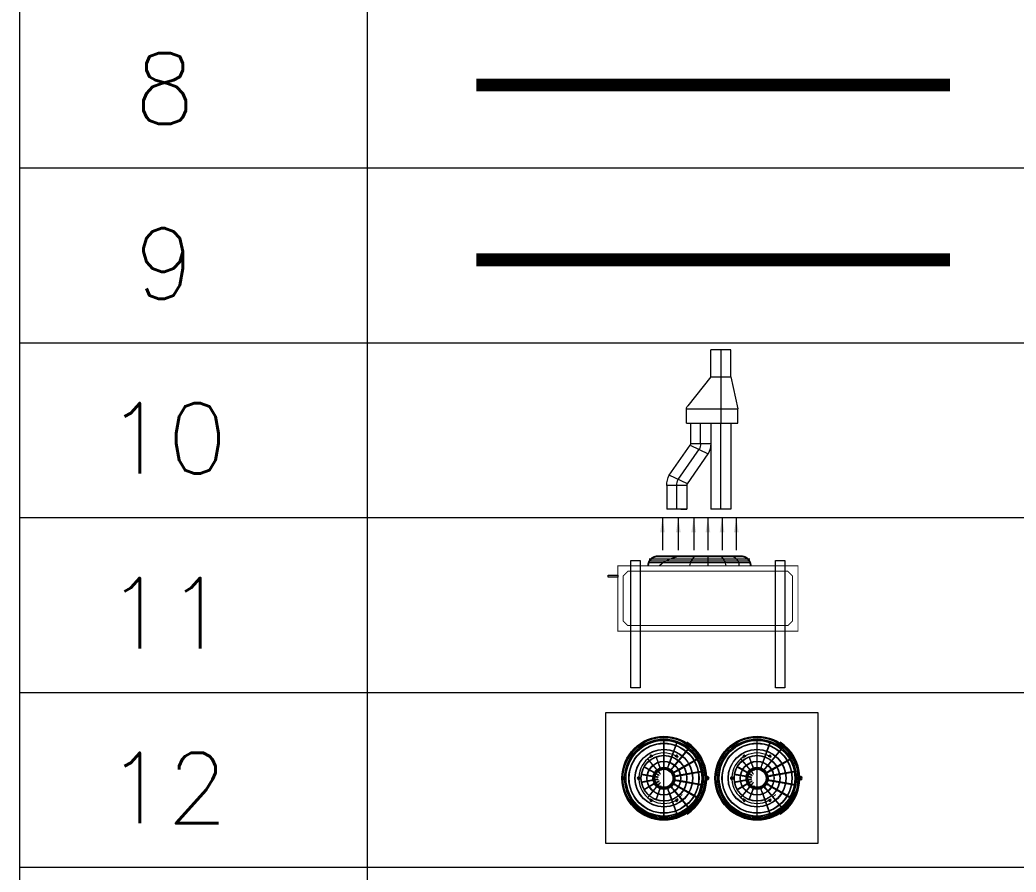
# Model space of a CAD drawing. Extents: x 3505867 to 4040009, y -660366 to -590408.
# Drawn here: x 3522476 to 3524136, y -624510 to -623090 of the extents above; entities that cross this region are included whole.
import ezdxf

# ---------------------------------------------------------------- set-up
doc = ezdxf.new("R2010")
doc.units = 0
doc.header["$LTSCALE"] = 6
doc.header["$MEASUREMENT"] = 0
doc.linetypes.add('ACAD_ISO04W100', pattern=[30, 24, -3, 0, -3])
doc.linetypes.add('CONTINU', pattern=[0])
for name, color, linetype, lineweight in [('0-1 AC VRV ODU', 232, 'CONTINUOUS', 0), ('1Y-JOINT', 1, 'CONTINUOUS', 0), ('AC CKT-8', 110, 'CONTINUOUS', 0), ('axes', 40, 'ACAD_ISO04W100', 0), ('ELE-LIGHTING WIRRING', 7, 'CONTINUOUS', 0), ('HTL-AC UNIT', 5, 'CONTINUOUS', 0), ('HTL-COPPER PIPE', 6, 'CONTINUOUS', 0), ('M-VRF- CKT', 5, 'CONTINUOUS', 0), ('MEP_HVAC_DRAIN_PIPE', 7, 'CONTINUOUS', 0), ('MEP_HVAC_VRF_COPPER_PIPE', 6, 'CONTINUOUS', 0), ('vrf', 6, 'CONTINUOUS', 0), ('VRV ODU', 30, 'CONTINUOUS', 0)]:
    doc.layers.add(name, color=color, linetype=linetype, lineweight=lineweight)
doc.styles.add('ROMANS', font='romans.shx')
doc.styles.get("Standard").update_dxf_attribs({"font": 'SIMPLEX'})
doc.dimstyles.new('AC DIM', dxfattribs={"dimtxt": 200, "dimasz": 200, "dimexe": 0.18, "dimexo": 50, "dimgap": 50, "dimtad": 1, "dimdec": 0, "dimzin": 12, "dimdsep": 46, "dimtxsty": 'ROMANS', "dimcen": 0, "dimclrt": 7, "dimadec": 0, "dimazin": 0, "dimtfac": 1, "dimtdec": 0, "dimtix": 1, "dimtofl": 0, "dimtmove": 0, "dimatfit": 3, "dimfxl": 1, "dimtolj": 1, "dimtzin": 12, "dimarcsym": 0})

# ---------------------------------------------------------------- blocks, each defined once
blk = doc.blocks.new('Y-JOINT')
at = {"layer": '1Y-JOINT', "extrusion": (7.0061e-12, -6.61628e-05, 1)}
for p, q in [((416463.1, -2646.1, 0), (416247.1, -2646.1, 0)), ((416247.1, -2646.1, 0), (416247.1, -2696.7, 0)), ((416463.1, -2757.4, 0), (416463.1, -2628.5, 0)), ((416463.1, -2628.5, 0), (416499.1, -2628.5, 0)), ((416499.1, -2757.4, 0), (416499.1, -2628.5, 0)), ((416579.1, -2646.1, 0), (416499.1, -2628.5, 0)), ((416247.1, -2671.4, 0), (416463.1, -2671.4, 0)), ((416463.1, -2696.7, 0), (416247.1, -2696.7, 0)), ((416411.9, -2747.3, 0), (416411.9, -2696.7, 0)), ((416463.1, -2696.7, 0), (416411.9, -2696.7, 0)), ((416579.1, -2696.7, 0), (416506, -2754.1, 0)), ((416310.3, -2755.2, 0), (416385.8, -2702.8, 0)), ((416408, -2748.2, 0), (416385.8, -2702.8, 0)), ((416411.9, -2722, 0), (416463.1, -2722, 0)), ((416321.4, -2777.9, 0), (416398.7, -2724.6, 0)), ((416463.1, -2747.3, 0), (416411.9, -2747.3, 0)), ((416306.4, -2756.1, 0), (416247.1, -2756.1, 0)), ((416247.1, -2771.6, 0), (416247.1, -2756.1, 0)), ((416247.1, -2756.1, 0), (416247.1, -2806.7, 0)), ((416306.4, -2756.1, 0), (416306.4, -2806.7, 0)), ((416310.3, -2755.2, 0), (416332.5, -2800.7, 0)), ((416332.5, -2800.7, 0), (416408, -2748.2, 0)), ((416463.1, -2757.4, 0), (416499.1, -2757.4, 0)), ((416247.1, -2781.4, 0), (416306.4, -2781.4, 0)), ((416306.4, -2806.7, 0), (416247.1, -2806.7, 0))]:
    blk.add_line(p, q, dxfattribs=at)
at = {"layer": '1Y-JOINT', "extrusion": (6.9964e-12, -6.61628e-05, 1)}
for p, q in [((416579.1, -2646.1, 0), (416647.1, -2646.1, 0)), ((416647.1, -2646.1, 0), (416647.1, -2696.7, 0)), ((416647.1, -2671.4, 0), (416463.1, -2671.4, 0)), ((416579.1, -2696.7, 0), (416647.1, -2696.7, 0))]:
    blk.add_line(p, q, dxfattribs=at)
at = {"layer": '1Y-JOINT'}
blk.add_line((416579.1, -2696.7, 0), (416579.1, -2646.1, 0), dxfattribs=at)
at = {"layer": '1Y-JOINT', "extrusion": (7.0061e-12, -6.61628e-05, 1)}
for centre, radius, start, end in [((416411.9, -2756.2, 0.2), 59.5, 90, 116.0671), ((416411.9, -2756.2, 0.2), 34.2, 90, 116.0671), ((416411.9, -2756.2, 0.2), 8.85, 90, 116.0671), ((416306.4, -2747.3, 0.2), 8.85, 270, 296.0671), ((416499.1, -2748.6, 0.2), 8.85, 270, 321.3789), ((416306.4, -2747.3, 0.2), 34.2, 270, 296.0671), ((416306.4, -2747.3, 0.2), 59.5, 270, 296.0671)]:
    blk.add_arc(centre, radius, start, end, dxfattribs=at)
blk = doc.blocks.new('A$C4D743431')
at = {"layer": 'AC CKT-8', "xscale": 0.933787291884793, "yscale": 0.933787291884793, "zscale": 0.933787291884793, "rotation": 359.9999939263457}
blk.add_blockref('Y-JOINT', (-389059.7, 2494.6, 0), dxfattribs=at)
blk = doc.blocks.new('G$C4406566D')
at = {"layer": 'M-VRF- CKT', "xscale": 0.8031807735897878, "yscale": 0.8031807735897878, "zscale": 0.8031807735897878, "rotation": 180}
blk.add_blockref('A$C4D743431', (-224.2, -88.8, 0), dxfattribs=at)
blk.add_blockref('A$C4D743431', (-224.2, -88.8, 0), dxfattribs=at)
blk = doc.blocks.new('G$C186CAD5F')
at = {"layer": 'vrf', "color": 3, "xscale": 8.96419313933734, "yscale": 8.96419313933734, "zscale": 8.96419313933734, "rotation": 270.0000005682937}
blk.add_blockref('G$C4406566D', (796, -2010, 0), dxfattribs=at)
blk = doc.blocks.new('F')
at = {"layer": '0-1 AC VRV ODU', "color": 8}
for p, q in [((-0.19, 12.4), (-0.19, 4.8)), ((-0.11, -9.81), (-0.11, 9.77)), ((-0.03, 4.8), (-0.03, 12.4)), ((4.06, 11.68), (1.46, 4.53)), ((1.61, 4.48), (4.21, 11.62)), ((7.81, 9.54), (2.97, 3.78)), ((-2.66, 6.84), (-1.13, 2.63)), ((-1.04, 2.66), (-2.57, 6.87)), ((3.09, 3.67), (7.93, 9.44)), ((-6.47, 3.6), (-2.59, 1.36)), ((-2.55, 1.44), (-6.43, 3.68)), ((-4.85, 5.56), (-1.97, 2.12)), ((-1.9, 2.19), (-4.78, 5.62)), ((-1.67, 4.03), (-1.51, 3.59)), ((-1.36, 3.64), (-1.52, 4.09)), ((-1.51, 3.59), (-1.38, 3.24)), ((-1.23, 3.29), (-1.36, 3.64)), ((-1.14, 3.03), (-1.2, 3.2)), ((-0.19, 4.8), (-0.19, 4.42)), ((-0.19, 4.32), (-0.19, 3.85)), ((-0.19, 3.85), (-0.19, 3.47)), ((-0.19, 3.37), (-0.19, 3.2)), ((-0.03, 4.42), (-0.03, 4.8)), ((-0.03, 3.85), (-0.03, 4.32)), ((-0.03, 3.47), (-0.03, 3.85)), ((-0.03, 3.2), (-0.03, 3.37)), ((0.97, 3.2), (0.91, 3.03)), ((1.14, 3.64), (1.01, 3.29)), ((1.3, 4.09), (1.14, 3.64)), ((1.16, 3.24), (1.28, 3.59)), ((1.28, 3.59), (1.45, 4.03)), ((1.46, 4.53), (1.33, 4.18)), ((1.48, 4.13), (1.61, 4.48)), ((2.62, 3.36), (2.37, 3.07)), ((2.5, 2.97), (2.74, 3.26)), ((2.97, 3.78), (2.68, 3.43)), ((2.8, 3.33), (3.09, 3.67)), ((10.6, 6.26), (4.08, 2.49)), ((4.16, 2.36), (10.68, 6.12)), ((-7.33, 1.21), (-2.96, 0.44)), ((-2.94, 0.53), (-7.31, 1.3)), ((-2.96, 0.44), (-2.7, 0.39)), ((-2.68, 0.48), (-2.94, 0.53)), ((-2.64, 0.38), (-2.36, 0.33)), ((-2.35, 0.42), (-2.62, 0.47)), ((-2.59, 1.36), (-2.4, 1.25)), ((-2.36, 1.33), (-2.55, 1.44)), ((-2.36, 0.33), (-2.15, 0.29)), ((-2.35, 1.22), (-2.11, 1.08)), ((-2.13, 0.38), (-2.35, 0.42)), ((-2.06, 1.16), (-2.3, 1.3)), ((-2.11, 1.08), (-1.92, 0.97)), ((-2.09, 0.28), (-1.99, 0.26)), ((-1.97, 0.36), (-2.07, 0.37)), ((-1.87, 1.05), (-2.06, 1.16)), ((-1.97, 2.12), (-1.83, 1.95)), ((-1.93, 0.25), (-1.9, 0.25)), ((-1.88, 0.34), (-1.91, 0.35)), ((-1.76, 2.02), (-1.9, 2.19)), ((-1.9, 0.25), (-1.88, 0.34)), ((-1.87, 0.94), (-1.78, 0.89)), ((-1.73, 0.97), (-1.82, 1.02)), ((-1.79, 1.91), (-1.61, 1.7)), ((-1.73, 0.86), (-1.7, 0.84)), ((-1.54, 1.76), (-1.72, 1.97)), ((-1.7, 0.84), (-1.65, 0.93)), ((-1.65, 0.93), (-1.68, 0.94)), ((-1.61, 1.7), (-1.47, 1.53)), ((-1.4, 1.59), (-1.54, 1.76)), ((-1.43, 1.48), (-1.37, 1.4)), ((-1.29, 1.46), (-1.36, 1.54)), ((-1.35, 3.14), (-1.29, 2.98)), ((-1.33, 1.36), (-1.31, 1.34)), ((-1.31, 1.34), (-1.24, 1.4)), ((-1.24, 1.4), (-1.26, 1.42)), ((-1.25, 2.88), (-1.24, 2.84)), ((-1.24, 2.84), (-1.09, 2.89)), ((-1.13, 2.63), (-1.05, 2.42)), ((-1.09, 2.89), (-1.1, 2.94)), ((-0.96, 2.46), (-1.04, 2.66)), ((-0.19, 3.1), (-0.19, 3.05)), ((-0.19, 3.05), (-0.03, 3.05)), ((-0.03, 3.05), (-0.03, 3.1)), ((0.88, 2.94), (0.86, 2.89)), ((0.86, 2.89), (1.01, 2.84)), ((1.01, 2.84), (1.03, 2.88)), ((1.06, 2.98), (1.12, 3.14)), ((1.83, 2.42), (1.8, 2.38)), ((1.8, 2.38), (1.92, 2.28)), ((2.01, 2.63), (1.89, 2.49)), ((1.92, 2.28), (1.95, 2.32)), ((2.02, 2.39), (2.13, 2.53)), ((2.37, 3.07), (2.07, 2.71)), ((2.19, 2.61), (2.5, 2.97)), ((2.55, 1.61), (2.5, 1.58)), ((2.5, 1.58), (2.58, 1.45)), ((2.58, 1.45), (2.63, 1.47)), ((2.79, 1.75), (2.63, 1.66)), ((2.71, 1.52), (2.87, 1.61)), ((3.28, 2.03), (2.87, 1.8)), ((2.94, 0.6), (2.9, 0.59)), ((2.9, 0.59), (2.92, 0.44)), ((2.92, 0.44), (2.97, 0.44)), ((2.95, 1.66), (3.36, 1.89)), ((3.22, 0.65), (3.04, 0.62)), ((3.07, 0.46), (3.24, 0.49)), ((3.61, 2.22), (3.28, 2.03)), ((3.78, 0.75), (3.31, 0.67)), ((3.34, 0.51), (3.81, 0.59)), ((3.36, 1.89), (3.69, 2.08)), ((4.08, 2.49), (3.69, 2.27)), ((3.77, 2.13), (4.16, 2.36)), ((4.15, 0.81), (3.78, 0.75)), ((3.81, 0.59), (4.18, 0.66)), ((4.69, 0.91), (4.24, 0.83)), ((4.27, 0.67), (4.71, 0.75)), ((12.1, 2.22), (4.69, 0.91)), ((4.71, 0.75), (12.13, 2.06)), ((-2.96, -0.47), (-7.33, -1.24)), ((-7.31, -1.34), (-2.94, -0.57)), ((-2.63, -1.42), (-6.47, -3.64)), ((-6.43, -3.72), (-2.58, -1.5)), ((-2, -2.2), (-4.85, -5.6)), ((-4.78, -5.66), (-1.93, -2.26)), ((-2.7, -0.43), (-2.96, -0.47)), ((-2.94, -0.57), (-2.68, -0.52)), ((-1.14, -2.71), (-2.66, -6.88)), ((-2.36, -0.37), (-2.64, -0.42)), ((-2.4, -1.29), (-2.63, -1.42)), ((-2.62, -0.51), (-2.35, -0.46)), ((-2.58, -1.5), (-2.35, -1.37)), ((-2.57, -6.91), (-1.05, -2.74)), ((-2.15, -0.33), (-2.36, -0.37)), ((-2.35, -0.46), (-2.13, -0.42)), ((-2.11, -1.12), (-2.35, -1.26)), ((-2.3, -1.34), (-2.06, -1.2)), ((-1.92, -1.01), (-2.11, -1.12)), ((-1.99, -0.3), (-2.09, -0.32)), ((-2.07, -0.41), (-1.97, -0.39)), ((-2.06, -1.2), (-1.87, -1.09)), ((-1.83, -1.99), (-2, -2.2)), ((-1.9, -0.29), (-1.93, -0.29)), ((-1.93, -2.26), (-1.76, -2.05)), ((-1.91, -0.38), (-1.88, -0.38)), ((-1.88, -0.38), (-1.9, -0.29)), ((-1.78, -0.93), (-1.87, -0.98)), ((-1.82, -1.06), (-1.73, -1.01)), ((-1.61, -1.73), (-1.79, -1.95)), ((-1.7, -0.88), (-1.73, -0.9)), ((-1.72, -2.01), (-1.54, -1.79)), ((-1.65, -0.96), (-1.7, -0.88)), ((-1.68, -0.98), (-1.65, -0.96)), ((-1.47, -1.57), (-1.61, -1.73)), ((-1.54, -1.79), (-1.4, -1.63)), ((-1.37, -1.44), (-1.43, -1.52)), ((-1.36, -1.58), (-1.29, -1.5)), ((-1.29, -3.01), (-1.35, -3.18)), ((-1.31, -1.37), (-1.33, -1.4)), ((-1.24, -1.43), (-1.31, -1.37)), ((-1.26, -1.46), (-1.24, -1.43)), ((-1.24, -2.87), (-1.25, -2.92)), ((-1.09, -2.93), (-1.24, -2.87)), ((-1.2, -3.23), (-1.14, -3.07)), ((-1.05, -2.46), (-1.14, -2.71)), ((-1.1, -2.97), (-1.09, -2.93)), ((-1.05, -2.74), (-0.96, -2.49)), ((-0.19, -3.09), (-0.19, -3.14)), ((-0.03, -3.09), (-0.19, -3.09)), ((-0.03, -3.14), (-0.03, -3.09)), ((1.01, -2.87), (0.86, -2.93)), ((0.86, -2.93), (0.88, -2.97)), ((0.91, -3.07), (0.97, -3.23)), ((1.03, -2.92), (1.01, -2.87)), ((1.12, -3.18), (1.06, -3.01)), ((1.92, -2.32), (1.8, -2.42)), ((1.8, -2.42), (1.83, -2.46)), ((1.89, -2.53), (2.01, -2.67)), ((1.95, -2.36), (1.92, -2.32)), ((2.13, -2.57), (2.02, -2.43)), ((2.07, -2.75), (2.38, -3.11)), ((2.5, -3), (2.19, -2.64)), ((2.38, -3.11), (2.62, -3.39)), ((2.58, -1.48), (2.5, -1.62)), ((2.5, -1.62), (2.55, -1.65)), ((2.74, -3.29), (2.5, -3)), ((2.63, -1.51), (2.58, -1.48)), ((2.63, -1.7), (2.79, -1.78)), ((2.87, -1.65), (2.71, -1.56)), ((2.87, -1.83), (3.28, -2.07)), ((2.92, -0.47), (2.9, -0.63)), ((2.9, -0.63), (2.94, -0.64)), ((2.97, -0.48), (2.92, -0.47)), ((3.36, -1.93), (2.95, -1.7)), ((3.04, -0.66), (3.22, -0.69)), ((3.24, -0.53), (3.07, -0.5)), ((3.28, -2.07), (3.61, -2.26)), ((3.31, -0.7), (3.78, -0.79)), ((3.8, -0.63), (3.34, -0.55)), ((3.69, -2.12), (3.36, -1.93)), ((3.69, -2.31), (4.08, -2.53)), ((4.16, -2.39), (3.77, -2.17)), ((3.78, -0.79), (4.15, -0.85)), ((4.18, -0.69), (3.8, -0.63)), ((4.08, -2.53), (10.6, -6.3)), ((10.68, -6.16), (4.16, -2.39)), ((4.25, -0.87), (4.69, -0.95)), ((4.71, -0.79), (4.27, -0.71)), ((4.69, -0.95), (12.1, -2.25)), ((12.13, -2.1), (4.71, -0.79)), ((-1.51, -3.62), (-1.67, -4.07)), ((-1.52, -4.12), (-1.36, -3.68)), ((-1.38, -3.27), (-1.51, -3.62)), ((-1.36, -3.68), (-1.23, -3.33)), ((-0.19, -3.23), (-0.19, -3.41)), ((-0.19, -3.51), (-0.19, -3.98)), ((-0.19, -3.98), (-0.19, -4.36)), ((-0.19, -4.46), (-0.19, -4.91)), ((-0.19, -4.91), (-0.19, -12.44)), ((-0.03, -3.41), (-0.03, -3.23)), ((-0.03, -3.98), (-0.03, -3.51)), ((-0.03, -4.36), (-0.03, -3.98)), ((-0.03, -4.91), (-0.03, -4.46)), ((-0.03, -12.44), (-0.03, -4.91)), ((1.01, -3.33), (1.17, -3.77)), ((1.32, -3.72), (1.16, -3.27)), ((1.17, -3.77), (1.3, -4.12)), ((1.45, -4.07), (1.32, -3.72)), ((1.33, -4.22), (1.48, -4.64)), ((1.63, -4.58), (1.48, -4.16)), ((1.48, -4.64), (4.06, -11.71)), ((4.21, -11.66), (1.63, -4.58)), ((2.68, -3.47), (2.97, -3.81)), ((3.09, -3.71), (2.8, -3.37)), ((2.97, -3.81), (7.81, -9.58)), ((7.93, -9.48), (3.09, -3.71))]:
    blk.add_line(p, q, dxfattribs=at)
at = {"layer": '0-1 AC VRV ODU'}
for p, q in [((-4.37, 6.52), (-4.47, 6.89)), ((-3.92, 7.21), (-3.65, 6.94)), ((-3.47, 6.33), (-3.36, 6.31)), ((-3.19, 6.47), (-3.08, 6.45)), ((-2.9, 6.6), (-2.8, 6.57)), ((-2.61, 6.71), (-2.51, 6.68)), ((-2.56, 6.59), (-2.47, 6.33)), ((-2.39, 6.36), (-2.48, 6.62)), ((-2.31, 6.82), (-2.21, 6.78)), ((-2.01, 6.91), (-1.92, 6.87)), ((-1.71, 6.98), (-1.61, 6.94)), ((-1.4, 7.05), (-1.31, 7)), ((-1.09, 7.1), (-1, 7.04)), ((-0.78, 7.13), (-0.69, 7.07)), ((-0.47, 7.15), (-0.38, 7.09)), ((-0.16, 7.16), (-0.07, 7.1)), ((-0.16, 7.03), (-0.16, 6.75)), ((-0.07, 6.75), (-0.07, 7.03)), ((0.16, 7.16), (0.24, 7.09)), ((0.47, 7.14), (0.55, 7.07)), ((0.78, 7.11), (0.86, 7.03)), ((1.09, 7.06), (1.16, 6.98)), ((1.4, 7), (1.47, 6.92)), ((1.7, 6.93), (1.77, 6.85)), ((2.01, 6.84), (2.07, 6.76)), ((2.26, 6.62), (2.16, 6.35)), ((2.24, 6.33), (2.34, 6.59)), ((2.3, 6.74), (2.36, 6.66)), ((2.6, 6.63), (2.65, 6.54)), ((2.88, 6.51), (2.93, 6.41)), ((3.17, 6.37), (3.21, 6.28)), ((3.43, 6.94), (3.7, 7.21)), ((4.24, 6.89), (4.14, 6.52)), ((10.12, 6.59), (10.11, 6.41)), ((-6.5, 3.26), (-6.41, 3.3)), ((-6.35, 3.53), (-6.26, 3.57)), ((-6.24, 3.47), (-5.99, 3.33)), ((-6.19, 3.8), (-6.09, 3.84)), ((-5.95, 3.4), (-6.19, 3.54)), ((-6.02, 4.06), (-5.92, 4.1)), ((-5.84, 4.32), (-5.73, 4.35)), ((-5.64, 4.56), (-5.54, 4.59)), ((-5.44, 4.8), (-5.33, 4.82)), ((-5.28, 5.01), (-5.16, 5.03)), ((-5.09, 5.83), (-4.89, 5.6)), ((-5.03, 5.25), (-4.92, 5.26)), ((-4.82, 5.66), (-5.01, 5.89)), ((-4.76, 5.45), (-4.66, 5.46)), ((-4.52, 5.65), (-4.41, 5.65)), ((-4.27, 5.84), (-4.16, 5.83)), ((-4.01, 6.01), (-3.9, 6.01)), ((-3.74, 6.18), (-3.64, 6.16)), ((3.44, 6.22), (3.48, 6.12)), ((3.71, 6.06), (3.75, 5.96)), ((3.97, 5.89), (4, 5.79)), ((4.22, 5.7), (4.25, 5.6)), ((4.48, 5.54), (4.5, 5.43)), ((4.79, 5.89), (4.59, 5.66)), ((4.67, 5.6), (4.86, 5.83)), ((4.74, 5.31), (4.76, 5.2)), ((4.98, 5.08), (5, 4.97)), ((5.22, 4.83), (5.23, 4.72)), ((5.36, 4.63), (5.37, 4.53)), ((5.56, 4.39), (5.56, 4.28)), ((5.75, 4.14), (5.74, 4.03)), ((10.2, 6.02), (9.79, 5.78)), ((9.87, 5.66), (10.28, 5.9)), ((10.4, 6.14), (10.38, 5.96)), ((10.66, 5.67), (10.63, 5.5)), ((10.9, 5.2), (10.86, 5.02)), ((11.12, 4.71), (11.07, 4.54)), ((11.31, 4.22), (11.26, 4.05)), ((11.49, 3.72), (11.42, 3.55)), ((11.64, 3.21), (11.57, 3.04)), ((-8.27, 0.3), (-7.9, 0.39)), ((11.65, 2.13), (11.18, 2.05)), ((11.21, 1.9), (11.67, 1.99)), ((11.77, 2.69), (11.69, 2.53)), ((11.87, 2.17), (11.79, 2.01)), ((11.96, 1.64), (11.87, 1.49)), ((12.02, 1.12), (11.92, 0.97)), ((12.06, 0.59), (11.95, 0.44)), ((12.07, 0.05), (11.96, -0.09)), ((13.11, 0.68), (13.73, 0.51)), ((-7.9, -0.43), (-8.27, -0.33)), ((11.18, -2.08), (11.65, -2.17)), ((11.67, -2.02), (11.21, -1.94)), ((11.68, -3.1), (11.53, -3.21)), ((11.8, -2.58), (11.66, -2.7)), ((11.9, -2.06), (11.77, -2.18)), ((11.98, -1.54), (11.85, -1.66)), ((12.03, -1.01), (11.91, -1.14)), ((12.06, -0.48), (11.95, -0.61)), ((13.73, -0.55), (13.11, -0.72)), ((-6.46, -3.37), (-6.44, -3.27)), ((-6.31, -3.65), (-6.3, -3.54)), ((-5.99, -3.37), (-6.24, -3.51)), ((-6.19, -3.58), (-5.95, -3.44)), ((-6.15, -3.91), (-6.14, -3.81)), ((-5.97, -4.17), (-5.97, -4.07)), ((-5.78, -4.43), (-5.78, -4.32)), ((-5.59, -4.67), (-5.59, -4.56)), ((-5.38, -4.9), (-5.39, -4.8)), ((-5.15, -5.1), (-5.17, -4.99)), ((-4.89, -5.64), (-5.09, -5.87)), ((-5.01, -5.93), (-4.82, -5.7)), ((-4.9, -5.34), (-4.92, -5.23)), ((-4.65, -5.56), (-4.67, -5.45)), ((-4.45, -5.74), (-4.48, -5.64)), ((-4.2, -5.93), (-4.23, -5.83)), ((-3.93, -6.1), (-3.97, -6)), ((-3.67, -6.26), (-3.71, -6.16)), ((3.52, -6.22), (3.41, -6.2)), ((3.78, -6.05), (3.68, -6.04)), ((4.04, -5.88), (3.94, -5.87)), ((4.29, -5.69), (4.19, -5.69)), ((4.59, -5.7), (4.79, -5.93)), ((4.86, -5.87), (4.66, -5.64)), ((4.96, -5.98), (4.84, -5.99)), ((5.21, -5.76), (5.1, -5.77)), ((5.46, -5.52), (5.34, -5.54)), ((5.69, -5.27), (5.58, -5.29)), ((9.79, -5.82), (10.2, -6.06)), ((10.28, -5.93), (9.87, -5.7)), ((10.48, -6.05), (10.31, -6.12)), ((10.73, -5.58), (10.57, -5.66)), ((10.96, -5.1), (10.8, -5.18)), ((11.17, -4.61), (11.02, -4.7)), ((11.36, -4.12), (11.21, -4.21)), ((11.53, -3.61), (11.38, -3.71)), ((-4.47, -6.93), (-4.37, -6.56)), ((-4.28, -6.68), (-4.37, -6.63)), ((-3.65, -6.97), (-3.92, -7.24)), ((-3.8, -6.96), (-3.71, -7.01)), ((-3.39, -6.41), (-3.43, -6.31)), ((-3.11, -6.55), (-3.16, -6.45)), ((-2.82, -6.67), (-2.87, -6.58)), ((-2.53, -6.78), (-2.58, -6.69)), ((-2.47, -6.36), (-2.56, -6.63)), ((-2.48, -6.66), (-2.39, -6.39)), ((-2.23, -6.88), (-2.29, -6.79)), ((-1.93, -6.97), (-1.99, -6.88)), ((-1.62, -7.04), (-1.69, -6.96)), ((-1.32, -7.1), (-1.39, -7.02)), ((-1.01, -7.14), (-1.08, -7.07)), ((-0.69, -7.18), (-0.77, -7.11)), ((-0.38, -7.2), (-0.46, -7.13)), ((-0.16, -6.79), (-0.16, -7.07)), ((-0.07, -7.2), (-0.15, -7.14)), ((-0.07, -7.07), (-0.07, -6.79)), ((0.24, -7.19), (0.16, -7.13)), ((0.56, -7.17), (0.47, -7.11)), ((0.87, -7.13), (0.78, -7.08)), ((1.18, -7.08), (1.08, -7.04)), ((1.48, -7.02), (1.39, -6.98)), ((1.79, -6.94), (1.69, -6.9)), ((2.09, -6.85), (1.99, -6.82)), ((2.16, -6.39), (2.26, -6.66)), ((2.34, -6.63), (2.24, -6.36)), ((2.38, -6.75), (2.28, -6.72)), ((2.68, -6.64), (2.57, -6.61)), ((2.96, -6.51), (2.86, -6.49)), ((3.24, -6.37), (3.14, -6.35)), ((3.7, -7.24), (3.43, -6.97)), ((4.14, -6.56), (4.24, -6.93)), ((9.27, -7.79), (9.09, -7.83)), ((9.6, -7.38), (9.43, -7.42)), ((9.91, -6.95), (9.74, -7)), ((10.2, -6.5), (10.04, -6.56))]:
    blk.add_line(p, q, dxfattribs=at)
for points in [[(-3.81, 6.97), (-3.99, 7.14, 0.341062), (-4.27, 7.18, 0.335015), (-4.38, 6.92), (-4.31, 6.67, 0.228587), (-4.3, 6.66, 0.227505), (-4.28, 6.66, 0.288703)], [(4.09, 6.67), (4.15, 6.92, 0.341062), (4.04, 7.18, 0.335015), (3.76, 7.14), (3.58, 6.97, 0.228587), (3.58, 6.95, 0.227505), (3.59, 6.93, 0.288703)], [(-8.01, 0.27), (-8.25, 0.21, 0.341062), (-8.42, -0.02, 0.335015), (-8.25, -0.25), (-8.01, -0.31, 0.228587), (-7.99, -0.31, 0.227505), (-7.98, -0.29, 0.288703)], [(13.29, -0.51), (13.69, -0.4, 0.341062), (13.99, -0.02, 0.335015), (13.69, 0.37), (13.29, 0.48, 0.228587), (13.26, 0.47, 0.227505), (13.24, 0.44, 0.288703)], [(-4.31, -6.71), (-4.38, -6.95, 0.341062), (-4.27, -7.22, 0.335015), (-3.98, -7.18), (-3.81, -7, 0.228587), (-3.8, -6.99, 0.227505), (-3.81, -6.97, 0.288703)], [(3.58, -7), (3.76, -7.18, 0.341062), (4.04, -7.22, 0.335015), (4.15, -6.95), (4.09, -6.71, 0.228587), (4.08, -6.7, 0.227505), (4.06, -6.7, 0.288703)]]:
    blk.add_lwpolyline(points, format="xyb", dxfattribs=at)
for centre, radius in [((-0.11, -0.02), 13.29), ((-0.11, -0.02), 13.11), ((-0.11, -0.02), 12.89), ((-0.11, -0.02), 12.42), ((-0.11, -0.02), 12.04), ((-0.11, -0.02), 11.94), ((-4.24, 6.81), 0.042), ((-4.15, 6.97), 0.111), ((-4.15, 6.97), 0.0525), ((-3.96, 6.96), 0.042), ((3.74, 6.96), 0.042), ((3.93, 6.97), 0.111), ((3.93, 6.97), 0.0525), ((4.01, 6.81), 0.042), ((-8.19, -0.02), 0.111), ((-8.19, -0.02), 0.0525), ((-8.09, 0.14), 0.042), ((13.41, 0.25), 0.0713), ((13.59, -0.02), 0.189), ((13.59, -0.02), 0.0891), ((-8.09, -0.18), 0.042), ((13.41, -0.29), 0.0713), ((-4.24, -6.85), 0.042), ((-4.15, -7.01), 0.111), ((-4.15, -7.01), 0.0525), ((-3.96, -7), 0.042), ((3.74, -7), 0.042), ((3.93, -7.01), 0.111), ((3.93, -7.01), 0.0525), ((4.01, -6.85), 0.042)]:
    blk.add_circle(centre, radius, dxfattribs=at)
at = {"layer": '0-1 AC VRV ODU', "color": 8}
for radius in [11.09, 10.96, 9.16, 9.06, 7.26, 7.16, 5.36, 5.26, 3.49, 3.39, 3.22, 3.12, 3.01, 2.86]:
    blk.add_circle((-0.11, -0.02), radius, dxfattribs=at)
at = {"layer": '0-1 AC VRV ODU'}
for centre, radius, start, end in [((-0.11, -0.02), 13.54, 2.612, 57.3937), ((-0.11, -0.02), 7.98, 122.6217, 177.3937), ((-4.15, 6.98), 0.324, 119.7299, 195.0217), ((-4.35, 6.53), 0.0191, 192.0066, 251.9714), ((-4.35, 6.53), 0.0235, 251.9714, 299.8757), ((-0.11, -0.02), 7.77, 117.1092, 122.8908), ((-4.15, 6.97), 0.328, 45.511, 119.7299), ((-0.11, -0.02), 7.87, 118.0169, 121.9831), ((-3.82, 6.95), 0.0203, 301.0459, 46.0218), ((-0.11, -0.02), 7.98, 62.6169, 117.3965), ((-3.67, 6.92), 0.021, 351.0438, 44.9784), ((-3.67, 6.92), 0.0264, 308.9562, 351.0438), ((-2.52, 6.6), 0.0428, 18.8737, 201.1266), ((-0.18, 7.13), 0.0255, 354.1878, 60.2781), ((-0.11, 7.03), 0.0428, 358.8737, 181.1266), ((2.3, 6.6), 0.0428, 338.8737, 161.1266), ((3.44, 6.92), 0.0191, 132.0066, 191.9714), ((3.44, 6.92), 0.0235, 191.9714, 239.8757), ((-0.11, -0.02), 7.77, 57.1092, 62.8908), ((-0.11, -0.02), 7.87, 58.0169, 61.9831), ((3.93, 6.98), 0.324, 59.7299, 135.0217), ((4.07, 6.68), 0.0203, 241.0459, 346.0218), ((3.92, 6.97), 0.328, 345.511, 59.7299), ((4.12, 6.53), 0.0264, 248.9562, 291.0438), ((4.12, 6.53), 0.021, 291.0438, 344.9784), ((-6.22, 3.5), 0.0428, 58.8737, 241.1266), ((-5.05, 5.87), 0.0467, 38.8737, 221.1266), ((4.83, 5.87), 0.0467, 318.8737, 141.1266), ((10.24, 5.96), 0.0726, 298.8737, 121.1266), ((-8.19, -0.02), 0.328, 105.511, 179.7299), ((-8, 0.25), 0.0203, 1.0459, 106.0218), ((-0.11, -0.02), 7.87, 178.0169, 181.9831), ((-7.9, 0.37), 0.021, 51.0438, 104.9784), ((-0.11, -0.02), 7.77, 177.1092, 182.8908), ((-7.9, 0.37), 0.0264, 8.9562, 51.0438), ((11.66, 2.06), 0.0726, 278.8737, 101.1266), ((13.1, 0.65), 0.0398, 131.9714, 179.8757), ((-0.11, -0.02), 13.19, 357.1092, 2.8908), ((13.1, 0.65), 0.0323, 72.0066, 131.9714), ((-0.11, -0.02), 13.36, 358.0169, 1.9831), ((13.59, -0.02), 0.549, 359.7299, 75.0217), ((-0.09, -0.28), 12.4, 188.426, 1.2073), ((-0.1, -0.41), 11.9, 187.7663, 336.949), ((-8.19, -0.02), 0.324, 179.7299, 255.0217), ((-0.11, -0.02), 7.98, 182.6217, 237.388), ((-7.9, -0.41), 0.0191, 252.0066, 311.9714), ((-7.9, -0.41), 0.0235, 311.9714, 359.8757), ((-0.11, -0.02), 13.54, 302.612, 357.388), ((11.66, -2.1), 0.0726, 258.8737, 81.1266), ((13.1, -0.68), 0.0448, 188.9562, 231.0438), ((13.1, -0.69), 0.0356, 231.0438, 284.9784), ((13.28, -0.48), 0.0345, 181.0459, 286.0218), ((13.59, -0.02), 0.556, 285.511, 359.7299), ((-6.22, -3.54), 0.0428, 118.8737, 301.1266), ((-5.05, -5.9), 0.0467, 138.8737, 321.1266), ((4.83, -5.9), 0.0467, 218.8737, 41.1266), ((10.24, -6), 0.0726, 238.8737, 61.1266), ((-4.15, -7.01), 0.328, 165.511, 239.7299), ((-4.35, -6.57), 0.021, 111.0438, 164.9784), ((-4.34, -6.57), 0.0264, 68.9562, 111.0438), ((-0.11, -0.02), 7.77, 237.1092, 242.8908), ((-4.29, -6.72), 0.0203, 61.0459, 166.0218), ((-4.15, -7.02), 0.324, 239.7299, 315.0217), ((-0.11, -0.02), 7.87, 238.0169, 241.9831), ((-0.11, -0.02), 7.98, 242.6169, 297.3852), ((-3.67, -6.96), 0.0235, 11.9714, 59.8757), ((-3.66, -6.96), 0.0191, 312.0066, 11.9714), ((-2.52, -6.64), 0.0428, 158.8737, 341.1266), ((-0.11, -7.07), 0.0428, 178.8737, 1.1266), ((2.3, -6.64), 0.0428, 198.8737, 21.1266), ((3.45, -6.96), 0.0264, 128.9562, 171.0438), ((3.44, -6.96), 0.021, 171.0438, 224.9784), ((-0.11, -0.02), 7.77, 297.1092, 302.8908), ((3.6, -6.99), 0.0203, 121.0459, 226.0218), ((-0.11, -0.02), 7.87, 298.0169, 301.9831), ((3.93, -7.01), 0.328, 225.511, 299.7299), ((3.93, -7.01), 0.324, 299.7299, 15.0217), ((4.12, -6.57), 0.0235, 71.9714, 119.8757), ((4.12, -6.56), 0.0191, 12.0066, 71.9714)]:
    blk.add_arc(centre, radius, start, end, dxfattribs=at)
at = {"layer": '0-1 AC VRV ODU', "color": 8}
blk.add_arc((1.14, -3.23), 0.0495, 292.7209, 110, dxfattribs=at)
blk = doc.blocks.new('ODU 16HP')
at = {"layer": 'VRV ODU'}
blk.add_lwpolyline([(55515.52, 169187.06), (55565.12, 169187.06), (55565.12, 169156.46), (55515.52, 169156.46)], close=True, dxfattribs=at)
at = {"layer": 'VRV ODU', "xscale": 0.7396515999481473, "yscale": 0.7396515999481473, "zscale": 0.7396515999481473}
for p in [(55529.19, 169171.75), (55550.96, 169171.75)]:
    blk.add_blockref('F', p, dxfattribs=at)
blk = doc.blocks.new('ODU')
at = {"layer": 'HTL-AC UNIT'}
for p, q in [((3484013.2, -610684.5, 0), (3483479.8, -610684.5, 0)), ((3484013.2, -610694.2, 0), (3483479.8, -610694.2, 0)), ((3483791.5, -610668.6, 0), (3483791.5, -610718.6, 0)), ((3484013.2, -610703.9, 0), (3483479.8, -610703.9, 0))]:
    blk.add_line(p, q, dxfattribs=at)
at = {"layer": 'HTL-AC UNIT', "elevation": 0}
for points in [[(3483383, -611364.6), (3483383, -610691.3), (3483433, -610691.3), (3483433, -611364.6), (3483383, -611364.6)], [(3484148.8, -611364.6), (3484148.8, -610691.3), (3484198.8, -610691.3), (3484198.8, -611364.6), (3484148.8, -611364.6)]]:
    blk.add_lwpolyline(points, dxfattribs=at)
at = {"layer": 'HTL-AC UNIT', "const_width": 10, "elevation": 0}
blk.add_lwpolyline([(3483475.1, -610718.6), (3483475.1, -610718.6, -0.414214), (3483525.1, -610668.6), (3483967.9, -610668.6, -0.414214), (3484017.9, -610718.6), (3484017.9, -610718.6)], format="xyb", dxfattribs=at)
at = {"layer": 'HTL-AC UNIT', "const_width": 5, "elevation": 0}
for points in [[(3483313.8, -610718.6), (3484268.8, -610718.6), (3484268.8, -611064.6), (3483313.8, -611064.6)], [(3483367.8, -610747.7), (3484214.8, -610747.7), (3484239.8, -610772.7), (3484239.8, -611010.6), (3484214.8, -611035.6), (3483367.8, -611035.6), (3483342.8, -611010.6), (3483342.8, -610772.7)]]:
    blk.add_lwpolyline(points, close=True, dxfattribs=at)
at = {"layer": 'HTL-AC UNIT', "elevation": 0}
blk.add_lwpolyline([(3483263.8, -610769.2), (3483313.8, -610769.2), (3483313.8, -610779.2), (3483263.8, -610779.2)], close=True, dxfattribs=at)
at = {"layer": 'HTL-AC UNIT'}
for centre, radius, start, end in [((3483666.2, -610864.4, 0), 196, 87.3624, 131.9453), ((3483789.1, -610736.6, 0), 96.6, 135.2739, 169.2801), ((3483793.9, -610736.6, 0), 96.6, 10.7199, 44.7261), ((3483907.8, -610718.6, 0), 50, 0, 90)]:
    blk.add_arc(centre, radius, start, end, dxfattribs=at)
for points in [[(3483551, -610465.7, 0), (3483551, -610635.2, 0)], [(3483634.7, -610465.7, 0), (3483634.7, -610635.2, 0)], [(3483716.2, -610465.7, 0), (3483716.2, -610635.2, 0)], [(3483791.5, -610465.7, 0), (3483791.5, -610635.2, 0)], [(3483866.7, -610465.7, 0), (3483866.7, -610635.2, 0)], [(3483942, -610465.7, 0), (3483942, -610635.2, 0)]]:
    blk.add_leader(points, dimstyle='AC DIM', override={"dimasz": 75, "dimtad": 0}, dxfattribs=at)

msp = doc.modelspace()

# ---------------------------------------------------------------- linework, layer by layer
at = {"layer": 'axes', "color": 7, "linetype": 'CONTINU', "lineweight": 0}
for p, q in [((3523054.6, -620535.8), (3523054.6, -625375.7)), ((3522476.3, -623336.3), (3527476.3, -623336.3)), ((3522476.3, -623627.7), (3527476.3, -623627.7)), ((3522476.3, -623919), (3527476.3, -623919)), ((3522476.3, -624210.4), (3527476.3, -624210.4)), ((3522476.3, -624501.7), (3527476.3, -624501.7))]:
    msp.add_line(p, q, dxfattribs=at)
msp.add_lwpolyline([(3522476.3, -625375.7), (3522476.3, -620535.8), (3527476.3, -620535.8), (3527476.3, -625375.7)], dxfattribs=at)
at = {"layer": 'MEP_HVAC_DRAIN_PIPE', "linetype": 'ByBlock', "const_width": 21.5}
msp.add_lwpolyline([(3523236.7, -623489.8), (3524025.8, -623489.8)], dxfattribs=at)
at = {"layer": 'MEP_HVAC_VRF_COPPER_PIPE', "linetype": 'ByBlock', "const_width": 21.5}
msp.add_lwpolyline([(3523236.7, -623198.5), (3524025.8, -623198.5)], dxfattribs=at)

# ---------------------------------------------------------------- block references
at = {"layer": 'HTL-AC UNIT', "linetype": 'ByBlock', "xscale": 0.314554790005362, "yscale": 0.314554790005362, "zscale": 0.314554790005362}
msp.add_blockref('ODU', (2427779.2, -431894.9, 0), dxfattribs=at)
at = {"layer": 'HTL-COPPER PIPE', "xscale": -0.0988215980638629, "yscale": 0.098821598063863, "zscale": 0.098821598063863, "rotation": 1.1152191849557e-06}
msp.add_blockref('G$C186CAD5F', (3523643.9, -623639.4, 0), dxfattribs=at)
at = {"layer": 'VRV ODU', "xscale": 7.127553938957647, "yscale": 7.127553938957647, "zscale": 7.127553938957647}
msp.add_blockref('ODU 16HP', (3127762.5, -1830134), dxfattribs=at)

# ---------------------------------------------------------------- texts
at = {"layer": 'ELE-LIGHTING WIRRING', "color": 7, "linetype": 'CONTINU', "lineweight": 0, "char_height": 117.56, "width": 361.095, "attachment_point": 1}
for s, insert in [('{\\C256;8}', (3522666.9, -623145.6)), ('{\\C256;9}', (3522666.9, -623436.9)), ('{\\C256;10}', (3522620.6, -623728.3)), ('{\\C256;11}', (3522620.6, -624019.6)), ('{\\C256;12}', (3522620.6, -624310.9))]:
    msp.add_mtext(s, dxfattribs=dict(at, insert=insert))

doc.saveas('drawing.dxf')
